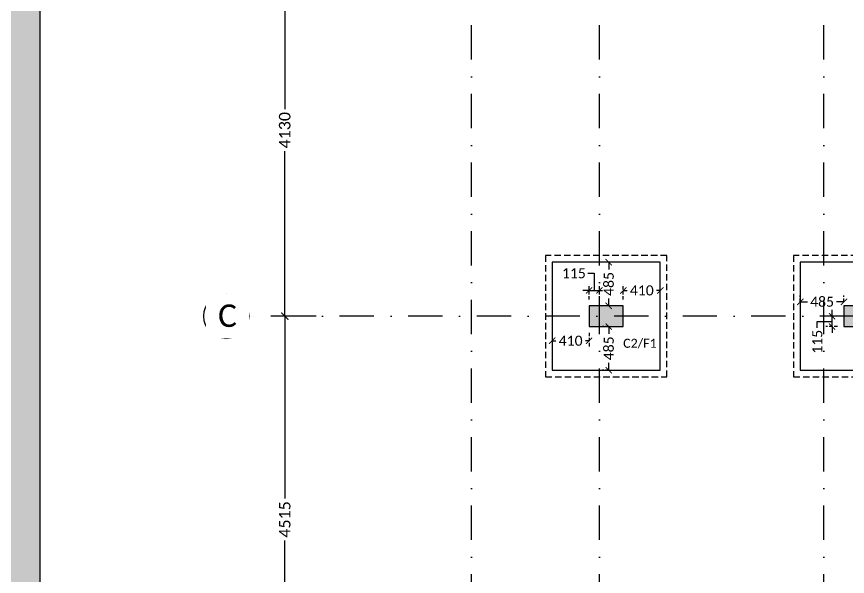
# Model space of a CAD drawing. Header units: millimetres. Extents: x -176651 to 954389, y -469666 to 486614.
# Drawn here: x 781904 to 791131, y 267855 to 274071 of the extents above; entities that cross this region are included whole.
import ezdxf
from ezdxf.xclip import XClip

# ---------------------------------------------------------------- set-up
doc = ezdxf.new("R2010")
doc.units = ezdxf.units.MM
doc.header["$LTSCALE"] = 150
doc.header["$XCLIPFRAME"] = 2
for name, pattern in [('3BHK-W(SB)$0$HIDDEN', [0.375, 0.25, -0.125]), ('DASHDOTX2', [50.8, 25.4, -12.7, 0, -12.7]), ('HIDDEN2', [4.7625, 3.175, -1.5875])]:
    doc.linetypes.add(name, pattern=pattern)
for name, color, linetype in [('ad-Column', 3, 'Continuous'), ('ad-Column Hatch', 125, 'Continuous'), ('ad-Footing line', 2, 'Continuous'), ('ad-Grid', 8, 'DASHDOTX2'), ('ad-PCC line', 8, 'HIDDEN2'), ('ad-Road', 2, 'Continuous'), ('ad-Road Hatch', 8, 'Continuous'), ('ad-Text main', 7, 'Continuous')]:
    doc.layers.add(name, color=color, linetype=linetype)
for name, color, linetype, true_color in [('ad-Dimension', 5, 'Continuous', 0x0000ff), ('ad-Foundation text', 6, 'Continuous', 0xff00ff), ('ad-Internal Dimensions', 5, 'Continuous', 0x0000ff), ('ad-Plot Boundary', 6, 'Continuous', 0xff00ff)]:
    doc.layers.add(name, color=color, linetype=linetype, true_color=true_color)
doc.styles.get("Standard").update_dxf_attribs({"font": 'calibril.ttf'})
doc.dimstyles.new('A-75-DIM-INT (Framing)', dxfattribs={"dimscale": 100, "dimtxt": 1.6, "dimasz": 1, "dimexe": 1, "dimexo": 1, "dimgap": 0.5, "dimtad": 0, "dimdec": 0, "dimdsep": 46, "dimtxsty": 'Standard', "dimblk": 'ARCHTICK', "dimcen": 0.025, "dimclrd": 5, "dimclre": 5, "dimclrt": 256, "dimazin": 2, "dimtfac": 1, "dimtdec": 0, "dimtmove": 1, "dimatfit": 0, "dimldrblk": 'ARCHTICK', "dimfxl": 1, "dimfxlon": 1, "dimtfill": 1, "dimtolj": 1, "dimtzin": 0, "dimarcsym": 0})

# ---------------------------------------------------------------- blocks, each defined once
blk = doc.blocks.new('_ArchTick')
at = {"color": 0, "linetype": 'ByBlock', "const_width": 0.15}
blk.add_lwpolyline([(-0.5, -0.5), (0.5, 0.5)], dxfattribs=at)
blk = doc.blocks.new('*D152')
at = {"layer": 'ad-Internal Dimensions', "lineweight": -2}
for p, q in [((-12134.4, -8513.9), (-12064.4, -8513.9)), ((-12064.4, -8513.9), (-12062.5, -8704.3)), ((-12120, -8704.3), (-12190, -8704.3)), ((-12120, -8704.3), (-12005, -8704.3)), ((-12005, -8704.3), (-11935, -8704.3))]:
    blk.add_line(p, q, dxfattribs=at)
at = {"layer": 'ad-Internal Dimensions', "linetype": '3BHK-W(SB)$0$HIDDEN', "lineweight": -2}
for p, q in [((-12120, -8805), (-12120, -8634.3)), ((-12005, -8805), (-12005, -8634.3))]:
    blk.add_line(p, q, dxfattribs=at)
at = {"layer": 'Defpoints', "color": 0}
for p in [(-12005, -8704.3), (-12120, -8875), (-12005, -8875)]:
    blk.add_point(p, dxfattribs=at)
at = {"layer": 'ad-Internal Dimensions', "lineweight": -2, "xscale": 70, "yscale": 70, "zscale": 70}
blk.add_blockref('_ArchTick', (-12120, -8704.3), dxfattribs=at)
at = {"layer": 'ad-Internal Dimensions', "lineweight": -2, "xscale": 70, "yscale": 70, "zscale": 70, "rotation": 180}
blk.add_blockref('_ArchTick', (-12005, -8704.3), dxfattribs=at)
at = {"layer": 'ad-Internal Dimensions', "insert": (-12289.6, -8513.9), "char_height": 112, "attachment_point": 5, "bg_fill": 3, "box_fill_scale": 1.1, "bg_fill_color": 257, "bg_fill_transparency": 0}
blk.add_mtext('\\A1;115', dxfattribs=at)
blk = doc.blocks.new('*D153')
at = {"layer": 'ad-Internal Dimensions', "linetype": '3BHK-W(SB)$0$HIDDEN', "lineweight": -2}
for p, q in [((-11901.5, -9105), (-11971.5, -9105)), ((-11901.5, -9590), (-11971.5, -9590))]:
    blk.add_line(p, q, dxfattribs=at)
at = {"layer": 'ad-Internal Dimensions', "lineweight": -2}
for p, q in [((-11901.5, -9105), (-11901.5, -9186.5)), ((-11901.5, -9590), (-11901.5, -9508.5))]:
    blk.add_line(p, q, dxfattribs=at)
at = {"layer": 'Defpoints', "color": 0}
for p in [(-11840.5, -9105), (-11901.5, -9590), (-11840.5, -9590)]:
    blk.add_point(p, dxfattribs=at)
at = {"layer": 'ad-Internal Dimensions', "lineweight": -2, "xscale": 70, "yscale": 70, "zscale": 70}
for p, rotation in [((-11901.5, -9105), 90), ((-11901.5, -9590), 270)]:
    blk.add_blockref('_ArchTick', p, dxfattribs=dict(at, rotation=rotation))
at = {"layer": 'ad-Internal Dimensions', "insert": (-11901.5, -9347.5), "char_height": 112, "attachment_point": 5, "rotation": 90, "bg_fill": 3, "box_fill_scale": 1.1, "bg_fill_color": 257, "bg_fill_transparency": 0}
blk.add_mtext('\\A1;485', dxfattribs=at)
blk = doc.blocks.new('*D154')
at = {"layer": 'ad-Internal Dimensions', "linetype": '3BHK-W(SB)$0$HIDDEN', "lineweight": -2}
for p, q in [((-11901.5, -8390), (-11971.5, -8390)), ((-11901.5, -8875), (-11971.5, -8875))]:
    blk.add_line(p, q, dxfattribs=at)
at = {"layer": 'ad-Internal Dimensions', "lineweight": -2}
for p, q in [((-11901.5, -8390), (-11901.5, -8471.5)), ((-11901.5, -8875), (-11901.5, -8793.5))]:
    blk.add_line(p, q, dxfattribs=at)
at = {"layer": 'Defpoints', "color": 0}
for p in [(-11901.5, -8390), (-11840.5, -8390), (-11840.5, -8875)]:
    blk.add_point(p, dxfattribs=at)
at = {"layer": 'ad-Internal Dimensions', "lineweight": -2, "xscale": 70, "yscale": 70, "zscale": 70}
for p, rotation in [((-11901.5, -8390), 90), ((-11901.5, -8875), 270)]:
    blk.add_blockref('_ArchTick', p, dxfattribs=dict(at, rotation=rotation))
at = {"layer": 'ad-Internal Dimensions', "insert": (-11901.5, -8632.5), "char_height": 112, "attachment_point": 5, "rotation": 90, "bg_fill": 3, "box_fill_scale": 1.1, "bg_fill_color": 257, "bg_fill_transparency": 0}
blk.add_mtext('\\A1;485', dxfattribs=at)
blk = doc.blocks.new('*D155')
at = {"layer": 'ad-Internal Dimensions', "linetype": '3BHK-W(SB)$0$HIDDEN', "lineweight": -2}
for p, q in [((-12530, -9175), (-12530, -9333.1)), ((-12120, -9175), (-12120, -9333.1))]:
    blk.add_line(p, q, dxfattribs=at)
at = {"layer": 'ad-Internal Dimensions', "lineweight": -2}
for p, q in [((-12530, -9263.1), (-12488.4, -9263.1)), ((-12120, -9263.1), (-12161.6, -9263.1))]:
    blk.add_line(p, q, dxfattribs=at)
at = {"layer": 'Defpoints', "color": 0}
for p in [(-12530, -9105), (-12120, -9105), (-12530, -9263.1)]:
    blk.add_point(p, dxfattribs=at)
at = {"layer": 'ad-Internal Dimensions', "lineweight": -2, "xscale": 70, "yscale": 70, "zscale": 70, "rotation": 180}
blk.add_blockref('_ArchTick', (-12530, -9263.1), dxfattribs=at)
at = {"layer": 'ad-Internal Dimensions', "lineweight": -2, "xscale": 70, "yscale": 70, "zscale": 70}
blk.add_blockref('_ArchTick', (-12120, -9263.1), dxfattribs=at)
at = {"layer": 'ad-Internal Dimensions', "insert": (-12325, -9263.1), "char_height": 112, "attachment_point": 5, "bg_fill": 3, "box_fill_scale": 1.1, "bg_fill_color": 257, "bg_fill_transparency": 0}
blk.add_mtext('\\A1;410', dxfattribs=at)
blk = doc.blocks.new('*D156')
at = {"layer": 'ad-Internal Dimensions', "linetype": '3BHK-W(SB)$0$HIDDEN', "lineweight": -2}
for p, q in [((-11740, -8805), (-11740, -8634.3)), ((-11330, -8805), (-11330, -8634.3))]:
    blk.add_line(p, q, dxfattribs=at)
at = {"layer": 'ad-Internal Dimensions', "lineweight": -2}
for p, q in [((-11740, -8704.3), (-11698.4, -8704.3)), ((-11330, -8704.3), (-11371.6, -8704.3))]:
    blk.add_line(p, q, dxfattribs=at)
at = {"layer": 'Defpoints', "color": 0}
for p in [(-11740, -8704.3), (-11740, -8875), (-11330, -8875)]:
    blk.add_point(p, dxfattribs=at)
at = {"layer": 'ad-Internal Dimensions', "lineweight": -2, "xscale": 70, "yscale": 70, "zscale": 70, "rotation": 180}
blk.add_blockref('_ArchTick', (-11740, -8704.3), dxfattribs=at)
at = {"layer": 'ad-Internal Dimensions', "lineweight": -2, "xscale": 70, "yscale": 70, "zscale": 70}
blk.add_blockref('_ArchTick', (-11330, -8704.3), dxfattribs=at)
at = {"layer": 'ad-Internal Dimensions', "insert": (-11535, -8704.3), "char_height": 112, "attachment_point": 5, "bg_fill": 3, "box_fill_scale": 1.1, "bg_fill_color": 257, "bg_fill_transparency": 0}
blk.add_mtext('\\A1;410', dxfattribs=at)
blk = doc.blocks.new('*D222')
at = {"layer": 'ad-Internal Dimensions', "linetype": '3BHK-W(SB)$0$HIDDEN', "lineweight": -2}
for p, q in [((-9775, -8829.9), (-9775, -8759.9)), ((-9290, -8829.9), (-9290, -8759.9))]:
    blk.add_line(p, q, dxfattribs=at)
at = {"layer": 'ad-Internal Dimensions', "lineweight": -2}
for p, q in [((-9775, -8829.9), (-9693.5, -8829.9)), ((-9290, -8829.9), (-9371.5, -8829.9))]:
    blk.add_line(p, q, dxfattribs=at)
at = {"layer": 'Defpoints', "color": 0}
for p in [(-9775, -8829.9), (-9775, -8875), (-9290, -8875)]:
    blk.add_point(p, dxfattribs=at)
at = {"layer": 'ad-Internal Dimensions', "lineweight": -2, "xscale": 70, "yscale": 70, "zscale": 70, "rotation": 180}
blk.add_blockref('_ArchTick', (-9775, -8829.9), dxfattribs=at)
at = {"layer": 'ad-Internal Dimensions', "lineweight": -2, "xscale": 70, "yscale": 70, "zscale": 70}
blk.add_blockref('_ArchTick', (-9290, -8829.9), dxfattribs=at)
at = {"layer": 'ad-Internal Dimensions', "insert": (-9532.5, -8829.9), "char_height": 112, "attachment_point": 5, "bg_fill": 3, "box_fill_scale": 1.1, "bg_fill_color": 257, "bg_fill_transparency": 0}
blk.add_mtext('\\A1;485', dxfattribs=at)
blk = doc.blocks.new('*D224')
at = {"layer": 'ad-Internal Dimensions', "lineweight": -2}
for p, q in [((-9420.8, -8990), (-9420.8, -8920)), ((-9420.8, -9105), (-9420.8, -8990)), ((-9585.7, -9049.5), (-9420.8, -9047.5)), ((-9585.7, -9119.5), (-9585.7, -9049.5)), ((-9420.8, -9105), (-9420.8, -9175))]:
    blk.add_line(p, q, dxfattribs=at)
at = {"layer": 'ad-Internal Dimensions', "linetype": '3BHK-W(SB)$0$HIDDEN', "lineweight": -2}
for p, q in [((-9360, -8990), (-9490.8, -8990)), ((-9360, -9105), (-9490.8, -9105))]:
    blk.add_line(p, q, dxfattribs=at)
at = {"layer": 'Defpoints', "color": 0}
for p in [(-9420.8, -8990), (-9290, -8990), (-9290, -9105)]:
    blk.add_point(p, dxfattribs=at)
at = {"layer": 'ad-Internal Dimensions', "lineweight": -2, "xscale": 70, "yscale": 70, "zscale": 70}
for p, rotation in [((-9420.8, -8990), 270), ((-9420.8, -9105), 90)]:
    blk.add_blockref('_ArchTick', p, dxfattribs=dict(at, rotation=rotation))
at = {"layer": 'ad-Internal Dimensions', "insert": (-9585.7, -9274.7), "char_height": 112, "attachment_point": 5, "rotation": 90, "bg_fill": 3, "box_fill_scale": 1.1, "bg_fill_color": 257, "bg_fill_transparency": 0}
blk.add_mtext('\\A1;115', dxfattribs=at)
blk = doc.blocks.new('A$C4fb60e89')
at = {"layer": 'ad-Road Hatch', "ltscale": 5, "transparency": 33554687}
h = blk.add_hatch(dxfattribs=at)
h.set_pattern_fill('AR-HBONE', color=256, scale=15)
h.set_pattern_definition([(45, (-193247.7, -428758.8), (0, 2155.2615), [4572, -1524]), (135, (-192170.1, -427681.1), (2e-13, 2155.2615), [4572, -1524])])
h.paths.add_polyline_path([(175594.5, -250241), (169177.9, -249341.1), (167473.5, -249057.1), (167473.5, -138693.9), (101313.5, -138693.9), (101313.5, -199953.9), (101307.7, -237994.6), (101040.4, -268291), (101007.7, -280967.7), (101066.4, -293683.6), (101242.5, -311127.2), (100909.9, -319343.6), (100949.1, -333937.5), (100668.7, -366959.6), (100727.3, -390982.9), (100668.7, -404585.6), (100538.2, -420418.5), (100466.5, -428758.8), (92426.2, -427265.5), (92163.5, -427209.5), (92163.5, -321453.9), (24803.5, -321453.9), (24803.5, -412960.5), (15653.5, -411028.6), (15653.5, -321452.2), (-19535.1, -321452.2), (-34427.5, -319476.7), (-65207.4, -315394.6), (-171770.1, -301268.1), (-185853.9, -298333.1), (-193247.7, -296831.5), (-193244, -292907.6), (-191913.8, -285219.4), (-191838.8, -284678.8), (-183397.4, -286393.2), (-169722.9, -289242.8), (-53141.2, -304697.5), (-18730.1, -309262.2), (15653.3, -309262.2), (15653.5, 703.4), (24803.5, 1114.6), (24803.5, -129543.9), (92163.5, -129543.9), (92163.5, 15133.3), (101313.5, 17712.8), (101313.5, -129543.9), (167473.5, -129543.9), (167473.5, 35551.6), (175738, 37855), (175848.8, 28595.3), (175835.8, 25947.4), (175777.1, 14040.5), (175855.3, 2315.8), (175659.7, -18036.1), (175731.4, -34038.6), (175718.4, -46839.2), (175672.7, -63402.4), (175816.2, -82071.9), (175542.3, -106356), (175490.2, -124640.8), (175574.9, -145018.8), (175731.4, -168892), (175796.6, -181268.8), (175796.6, -192667.4), (175744.5, -208200.3), (175829.2, -223276.8), (175887.9, -234871.1)])
h.paths.add_polyline_path([(24803.5, -309263.9), (92163.5, -309263.9), (92163.5, -138693.9), (24803.5, -138693.9)], flags=16)
at = {"layer": 'ad-Road', "ltscale": 5}
blk.add_lwpolyline([(24803.5, -309263.9), (92163.5, -309263.9), (92163.5, -138693.9), (24803.5, -138693.9)], close=True, dxfattribs=at)
blk = doc.blocks.new('zw$E7CA')
at = {"layer": 'ad-Plot Boundary'}
blk.add_lwpolyline([(0, 0), (33680, 0), (33680, 30050), (0, 30050)], close=True, dxfattribs=at)
blk = doc.blocks.new('zw$A88E')
at = {"layer": 'ad-Plot Boundary', "ltscale": 5}
blk.add_blockref('zw$E7CA', (-150934.5, -206598.9), dxfattribs=at)
blk = doc.blocks.new("Plot's Boundary")
at = {"layer": 'ad-Road', "ltscale": 5}
blk.add_blockref('A$C4fb60e89', (191838.8, 428758.8), dxfattribs=at)
at = {"layer": 'ad-Plot Boundary', "ltscale": 5}
blk.add_blockref('zw$A88E', (367576.8, 466613.8), dxfattribs=at)
blk = doc.blocks.new('*D340')
at = {"layer": 'ad-Dimension', "lineweight": -2}
for p, q in [((-3032, 8760), (-3460.2, 8760)), ((-3380.2, 8760), (-3380.2, 6928.5)), ((-3380.2, 4630), (-3380.2, 6461.5)), ((-3132.1, 4630), (-3460.2, 4630))]:
    blk.add_line(p, q, dxfattribs=at)
at = {"layer": 'Defpoints', "color": 0}
for p in [(-2952, 8760), (-3380.2, 4630), (-3052.1, 4630)]:
    blk.add_point(p, dxfattribs=at)
at = {"layer": 'ad-Dimension', "lineweight": -2, "xscale": 80, "yscale": 80, "zscale": 80}
for p, rotation in [((-3380.2, 8760), 90), ((-3380.2, 4630), 270)]:
    blk.add_blockref('_ArchTick', p, dxfattribs=dict(at, rotation=rotation))
at = {"layer": 'ad-Dimension', "insert": (-3380.2, 6695), "char_height": 128, "attachment_point": 5, "rotation": 90, "bg_fill": 3, "box_fill_scale": 1.1, "bg_fill_color": 257, "bg_fill_transparency": 0}
blk.add_mtext('\\A1;4130', dxfattribs=at)
blk = doc.blocks.new('*D341')
at = {"layer": 'ad-Dimension', "lineweight": -2}
for p, q in [((-3032, 4630), (-3460.2, 4630)), ((-3380.2, 4630), (-3380.2, 2606.7)), ((-3380.2, 115), (-3380.2, 2138.3)), ((-3132.1, 115), (-3460.2, 115))]:
    blk.add_line(p, q, dxfattribs=at)
at = {"layer": 'Defpoints', "color": 0}
for p in [(-2952, 4630), (-3380.2, 115), (-3052.1, 115)]:
    blk.add_point(p, dxfattribs=at)
at = {"layer": 'ad-Dimension', "lineweight": -2, "xscale": 80, "yscale": 80, "zscale": 80}
for p, rotation in [((-3380.2, 4630), 90), ((-3380.2, 115), 270)]:
    blk.add_blockref('_ArchTick', p, dxfattribs=dict(at, rotation=rotation))
at = {"layer": 'ad-Dimension', "insert": (-3380.2, 2372.5), "char_height": 128, "attachment_point": 5, "rotation": 90, "bg_fill": 3, "box_fill_scale": 1.1, "bg_fill_color": 257, "bg_fill_transparency": 0}
blk.add_mtext('\\A1;4515', dxfattribs=at)
blk = doc.blocks.new('zw$6AA0')
at = {"layer": 'ad-Column Hatch', "transparency": 33554687}
h = blk.add_hatch(color=256, dxfattribs=at)
h.dxf.hatch_style = 1
h.paths.add_polyline_path([(0, -230), (380, -230), (380, 0), (0, 0)])
at = {"layer": 'ad-Column'}
blk.add_lwpolyline([(0, -230), (380, -230), (380, 0), (0, 0)], close=True, dxfattribs=at)
blk = doc.blocks.new('zw$C199')
at = {"layer": 'ad-Column Hatch', "transparency": 33554687}
h = blk.add_hatch(color=256, dxfattribs=at)
h.dxf.hatch_style = 1
h.paths.add_polyline_path([(0, 0), (230, 0), (230, 230), (0, 230)])
at = {"layer": 'ad-Column'}
blk.add_lwpolyline([(0, 0), (230, 0), (230, 230), (0, 230)], close=True, dxfattribs=at)
blk = doc.blocks.new('1625W_Columns')
at = {"layer": 'ad-Column'}
for name, p, rotation in [('zw$6AA0', (0, 4745), 359.9999999999993), ('zw$C199', (2830, 4515), 359.9999999999999)]:
    blk.add_blockref(name, p, dxfattribs=dict(at, rotation=rotation))
blk = doc.blocks.new('A$C26f4352e')
at = {"layer": 'ad-Foundation text', "insert": (-11555.9, -9294.5), "char_height": 100, "width": 349.312, "attachment_point": 5}
blk.add_mtext('\\pxt5;C2/F1', dxfattribs=at)
blk = doc.blocks.new('A$Cf8271b05')
at = {"layer": 'ad-Footing line'}
for points in [[(-410, -9360), (790, -9360), (790, -8160), (-410, -8160)], [(2345, -9360), (3545, -9360), (3545, -8160), (2345, -8160)]]:
    blk.add_lwpolyline(points, close=True, dxfattribs=at)
at = {"layer": 'ad-PCC line', "ltscale": 0.15}
for points in [[(-485, -9435), (865, -9435), (865, -8085), (-485, -8085)], [(2270, -9435), (3620, -9435), (3620, -8085), (2270, -8085)]]:
    blk.add_lwpolyline(points, close=True, dxfattribs=at)
blk = doc.blocks.new('A$C2bbc0394')
at = {"layer": 'ad-Internal Dimensions'}
dim = blk.add_linear_dim(base=(-12005, -8704.3), p1=(-12120, -8875), p2=(-12005, -8875), dimstyle='A-75-DIM-INT (Framing)', override={"dimscale": 70, "dimblk": 'ArchTick', "dimclrd": 256, "dimclre": 256, "dimfxl": 10, "dimtfill": 1, "dimtfillclr": 0}, dxfattribs=at)
dim.commit()
dim.dimension.update_dxf_attribs({"geometry": '*D152', "text_midpoint": (-12169.4, -8513.9), "dimtype": 128})
for base, p1, p2, override, picture, middle in [((-11740, -8704.3), (-11330, -8875), (-11740, -8875), {"dimscale": 70, "dimblk": 'ArchTick', "dimclrd": 256, "dimclre": 256, "dimfxl": 10, "dimtfill": 1, "dimtfillclr": 0}, '*D156', (-11535, -8704.3)), ((-9775, -8829.9), (-9290, -8875), (-9775, -8875), {"dimscale": 70, "dimclrd": 256, "dimclre": 256, "dimfxl": 10}, '*D222', (-9532.5, -8829.9)), ((-12530, -9263.1), (-12120, -9105), (-12530, -9105), {"dimscale": 70, "dimblk": 'ArchTick', "dimclrd": 256, "dimclre": 256, "dimfxl": 10, "dimtfill": 1, "dimtfillclr": 0}, '*D155', (-12325, -9263.1))]:
    dim = blk.add_linear_dim(base=base, p1=p1, p2=p2, dimstyle='A-75-DIM-INT (Framing)', override=override, dxfattribs=at)
    dim.commit()
    dim.dimension.update_dxf_attribs({"geometry": picture, "text_midpoint": middle})
dim = blk.add_linear_dim(base=(-11901.5, -9590), p1=(-11840.5, -9105), p2=(-11840.5, -9590), angle=90, dimstyle='A-75-DIM-INT (Framing)', override={"dimscale": 70, "dimblk": 'ArchTick', "dimclrd": 256, "dimclre": 256, "dimfxl": 10, "dimtfill": 1, "dimtfillclr": 0}, dxfattribs=at)
dim.commit()
dim.dimension.update_dxf_attribs({"geometry": '*D153', "text_midpoint": (-11901.5, -9347.5)})
dim = blk.add_linear_dim(base=(-11901.5, -8390), p1=(-11840.5, -8875), p2=(-11840.5, -8390), angle=270, dimstyle='A-75-DIM-INT (Framing)', override={"dimscale": 70, "dimblk": 'ArchTick', "dimclrd": 256, "dimclre": 256, "dimfxl": 10, "dimtfill": 1, "dimtfillclr": 0}, dxfattribs=at)
dim.commit()
dim.dimension.update_dxf_attribs({"geometry": '*D154', "text_midpoint": (-11901.5, -8632.5)})
dim = blk.add_linear_dim(base=(-9420.8, -8990), p1=(-9290, -9105), p2=(-9290, -8990), angle=90, dimstyle='A-75-DIM-INT (Framing)', override={"dimscale": 70, "dimclrd": 256, "dimclre": 256, "dimfxl": 10}, dxfattribs=at)
dim.commit()
dim.dimension.update_dxf_attribs({"geometry": '*D224', "text_midpoint": (-9585.7, -9154.5), "dimtype": 128})
blk = doc.blocks.new('1625W_Grid')
at = {"layer": 'ad-Grid', "ltscale": 0.1}
for points in [[(-1305, -3190), (-1305, 15870)], [(115, -3190), (115, 15870)], [(2605, -3190), (2605, 15870)]]:
    blk.add_lwpolyline(points, dxfattribs=at)
at = {"layer": 'ad-Grid', "color": 7, "linetype": 'ByBlock'}
blk.add_circle((-4030, 4630), 250, dxfattribs=at)
at = {"layer": 'ad-Text main', "insert": (-4016.5, 4634), "char_height": 250, "width": 227.385, "attachment_point": 5, "bg_fill": 2}
blk.add_mtext('{\\fCalibri|b0|i0|c0|p34;C}', dxfattribs=at)
at = {"layer": 'ad-Grid', "ltscale": 0.1}
blk.add_lwpolyline([(15900, 4630), (-3780, 4630)], dxfattribs=at)
at = {"layer": 'ad-Dimension'}
dim = blk.add_linear_dim(base=(-3380.2, 4630), p1=(-2952, 8760), p2=(-3052.1, 4630), angle=90, dimstyle='A-75-DIM-INT (Framing)', override={"dimscale": 80, "dimblk": 'ArchTick', "dimclrd": 256, "dimclre": 256, "dimfxl": 10, "dimtfill": 1, "dimtfillclr": 0}, dxfattribs=at)
dim.commit()
dim.dimension.update_dxf_attribs({"geometry": '*D340', "text_midpoint": (-3380.2, 6695)})
dim = blk.add_linear_dim(base=(-3380.2, 115), p1=(-2952, 4630), p2=(-3052.1, 115), angle=90, dimstyle='A-75-DIM-INT (Framing)', override={"dimscale": 80, "dimblk": 'ArchTick', "dimclrd": 256, "dimclre": 256, "dimfxl": 10, "dimtfill": 1, "dimtfillclr": 0}, dxfattribs=at)
dim.commit()
dim.dimension.update_dxf_attribs({"geometry": '*D341', "text_midpoint": (-3380.2, 2372.5)})

msp = doc.modelspace()

# ---------------------------------------------------------------- block references
at = {"layer": 'ad-Internal Dimensions'}
msp.add_blockref('A$C2bbc0394', (800382.3, 279734.9), dxfattribs=at)

# ---------------------------------------------------------------- next in the draw order: block references
ref = msp.add_blockref("Plot's Boundary", (565520, 0))
XClip(ref).set_block_clipping_path([(211642.2775057808, 255014.8999686334), (255322.2775057808, 295064.8999686334)])

# ---------------------------------------------------------------- next in the draw order: block references
msp.add_blockref('1625W_Grid', (788262.3, 266114.9))

# ---------------------------------------------------------------- next in the draw order: block references
for name, p in [('A$Cf8271b05', (788262.3, 279504.9)), ('1625W_Columns', (788262.3, 266114.9))]:
    msp.add_blockref(name, p)
at = {"layer": 'ad-Foundation text'}
msp.add_blockref('A$C26f4352e', (800382.3, 279734.9), dxfattribs=at)

doc.saveas('drawing.dxf')
